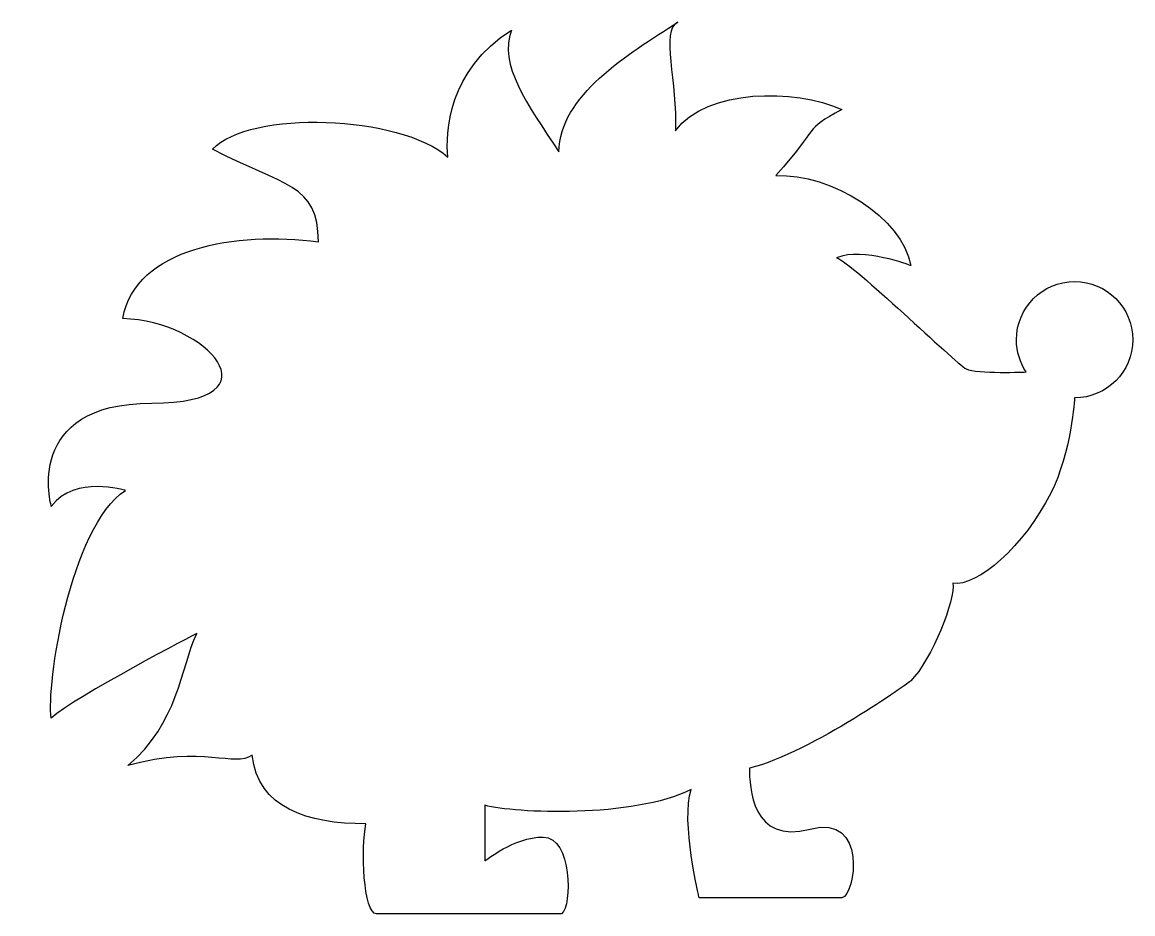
# Model space of a CAD drawing. Header units: centimetres. Extents: x -8.9 to 8.5, y -7 to 7.
import ezdxf

# ---------------------------------------------------------------- set-up
doc = ezdxf.new("R2010")
doc.units = ezdxf.units.CM
doc.header["$MEASUREMENT"] = 0
doc.layers.add('Camada 1', color=7, linetype='Continuous')

msp = doc.modelspace()

# ---------------------------------------------------------------- linework, layer by layer
at = {"layer": 'Camada 1'}
msp.add_open_spline([(5.69325, -1.80737), (6.06822, -1.87764), (6.81347, -1.22275), (7.23051, -0.39468), (7.23051, -0.39468), (7.55277, 0.24516), (7.60439, 1.10104), (7.60439, 1.10104), (7.60439, 1.10104), (8.10914, 1.10104), (8.51845, 1.51027), (8.51845, 2.01507), (8.51845, 2.01507), (8.51845, 2.51987), (8.10914, 2.9291), (7.60439, 2.9291), (7.60439, 2.9291), (7.09967, 2.9291), (6.69036, 2.51987), (6.69036, 2.01507), (6.69036, 2.01507), (6.69036, 1.82772), (6.74666, 1.65354), (6.84342, 1.5086), (6.84342, 1.5086), (6.84342, 1.5086), (6.06713, 1.47497), (5.90089, 1.55805), (5.90089, 1.55805), (5.73478, 1.64113), (4.11434, 3.2199), (3.86516, 3.303), (3.86516, 3.303), (4.28058, 3.46918), (5.02853, 3.17843), (5.02853, 3.17843), (5.02853, 3.17843), (4.90381, 3.92627), (3.78213, 4.63255), (2.90946, 4.59101), (2.90946, 4.59101), (3.61587, 5.38039), (3.32504, 5.29734), (3.94824, 5.62971), (3.94824, 5.62971), (3.20045, 5.96208), (1.82946, 5.96213), (1.33082, 5.29734), (1.33082, 5.29734), (1.37236, 6.04521), (1.08137, 6.87611), (1.37236, 7.00078), (1.37236, 7.00078), (0.5829, 6.50223), (-0.4974, 5.83735), (-0.4974, 4.96492), (-0.4974, 4.96492), (-0.99595, 5.71279), (-1.45305, 6.33599), (-1.24527, 6.87614), (-1.24527, 6.87614), (-2.24238, 6.25294), (-2.28389, 5.25583), (-2.24238, 4.88187), (-2.24238, 4.88187), (-2.99024, 5.54659), (-5.35845, 5.6297), (-5.94013, 5.0065), (-5.94013, 5.0065), (-4.81832, 4.42484), (-4.27823, 4.46635), (-4.27823, 3.55232), (-4.27823, 3.55232), (-5.56617, 3.7185), (-7.14496, 3.46919), (-7.35274, 2.34743), (-7.35274, 2.34743), (-6.02321, 2.30589), (-4.85986, 1.0179), (-6.89573, 1.0179), (-6.89573, 1.0179), (-8.93159, 1.0179), (-8.47458, -0.60249), (-8.47458, -0.60249), (-8.47458, -0.60249), (-8.10062, -0.10386), (-7.31123, -0.35317), (-7.31123, -0.35317), (-7.31123, -0.35317), (-8.18372, -0.93483), (-8.55766, -3.42765), (-8.47455, -3.92628), (-8.47455, -3.92628), (-8.10059, -3.59378), (-6.18937, -2.5968), (-6.18937, -2.5968), (-6.18937, -2.5968), (-6.43869, -3.13681), (-6.48028, -4.00933), (-7.26966, -4.67407), (-7.26966, -4.67407), (-6.06477, -4.3417), (-5.60776, -4.71574), (-5.3169, -4.50796), (-5.3169, -4.50796), (-5.23377, -5.3388), (-4.44438, -5.58825), (-3.53035, -5.58825), (-3.53035, -5.58825), (-3.6134, -5.962), (-3.57194, -7.00078), (-3.36417, -7.00078), (-3.36417, -7.00078), (-3.1564, -7.00078), (-0.45579, -7.00078), (-0.45579, -7.00078), (-0.45579, -7.00078), (-0.28961, -6.87619), (-0.28961, -5.79589), (-0.74662, -5.79589), (-0.74662, -5.79589), (-1.20363, -5.79589), (-1.66068, -6.16993), (-1.66068, -6.16993), (-1.66068, -6.16993), (-1.66068, -6.00356), (-1.66068, -5.29731), (-1.66068, -5.29731), (-1.66068, -5.29731), (-1.20367, -5.42203), (0.66596, -5.50509), (1.57999, -5.04813), (1.57999, -5.04813), (1.41388, -5.54661), (1.70458, -6.75149), (1.70458, -6.75149), (1.70458, -6.75149), (2.07862, -6.75149), (3.94822, -6.75149), (3.94822, -6.75149), (3.94822, -6.75149), (4.15587, -6.70998), (4.36377, -5.42188), (3.44959, -5.67133), (3.44959, -5.67133), (2.53569, -5.92051), (2.49405, -5.00662), (2.49405, -4.71563), (2.49405, -4.71563), (3.49116, -4.46647), (5.02852, -3.34466), (5.02852, -3.34466), (5.02852, -3.34466), (5.36072, -3.01223), (5.73476, -2.05666), (5.69325, -1.80737)], degree=3, knots=[0, 0, 0, 0, 0.025, 0.025, 0.025, 0.025, 0.05, 0.05, 0.05, 0.05, 0.075, 0.075, 0.075, 0.075, 0.1, 0.1, 0.1, 0.1, 0.125, 0.125, 0.125, 0.125, 0.15, 0.15, 0.15, 0.15, 0.175, 0.175, 0.175, 0.175, 0.2, 0.2, 0.2, 0.2, 0.225, 0.225, 0.225, 0.225, 0.25, 0.25, 0.25, 0.25, 0.275, 0.275, 0.275, 0.275, 0.3, 0.3, 0.3, 0.3, 0.325, 0.325, 0.325, 0.325, 0.35, 0.35, 0.35, 0.35, 0.375, 0.375, 0.375, 0.375, 0.4, 0.4, 0.4, 0.4, 0.425, 0.425, 0.425, 0.425, 0.45, 0.45, 0.45, 0.45, 0.475, 0.475, 0.475, 0.475, 0.5, 0.5, 0.5, 0.5, 0.525, 0.525, 0.525, 0.525, 0.55, 0.55, 0.55, 0.55, 0.575, 0.575, 0.575, 0.575, 0.6, 0.6, 0.6, 0.6, 0.625, 0.625, 0.625, 0.625, 0.65, 0.65, 0.65, 0.65, 0.675, 0.675, 0.675, 0.675, 0.7, 0.7, 0.7, 0.7, 0.725, 0.725, 0.725, 0.725, 0.75, 0.75, 0.75, 0.75, 0.775, 0.775, 0.775, 0.775, 0.8, 0.8, 0.8, 0.8, 0.825, 0.825, 0.825, 0.825, 0.85, 0.85, 0.85, 0.85, 0.875, 0.875, 0.875, 0.875, 0.9, 0.9, 0.9, 0.9, 0.925, 0.925, 0.925, 0.925, 0.95, 0.95, 0.95, 0.95, 1, 1, 1, 1], dxfattribs=at)

doc.saveas('drawing.dxf')
